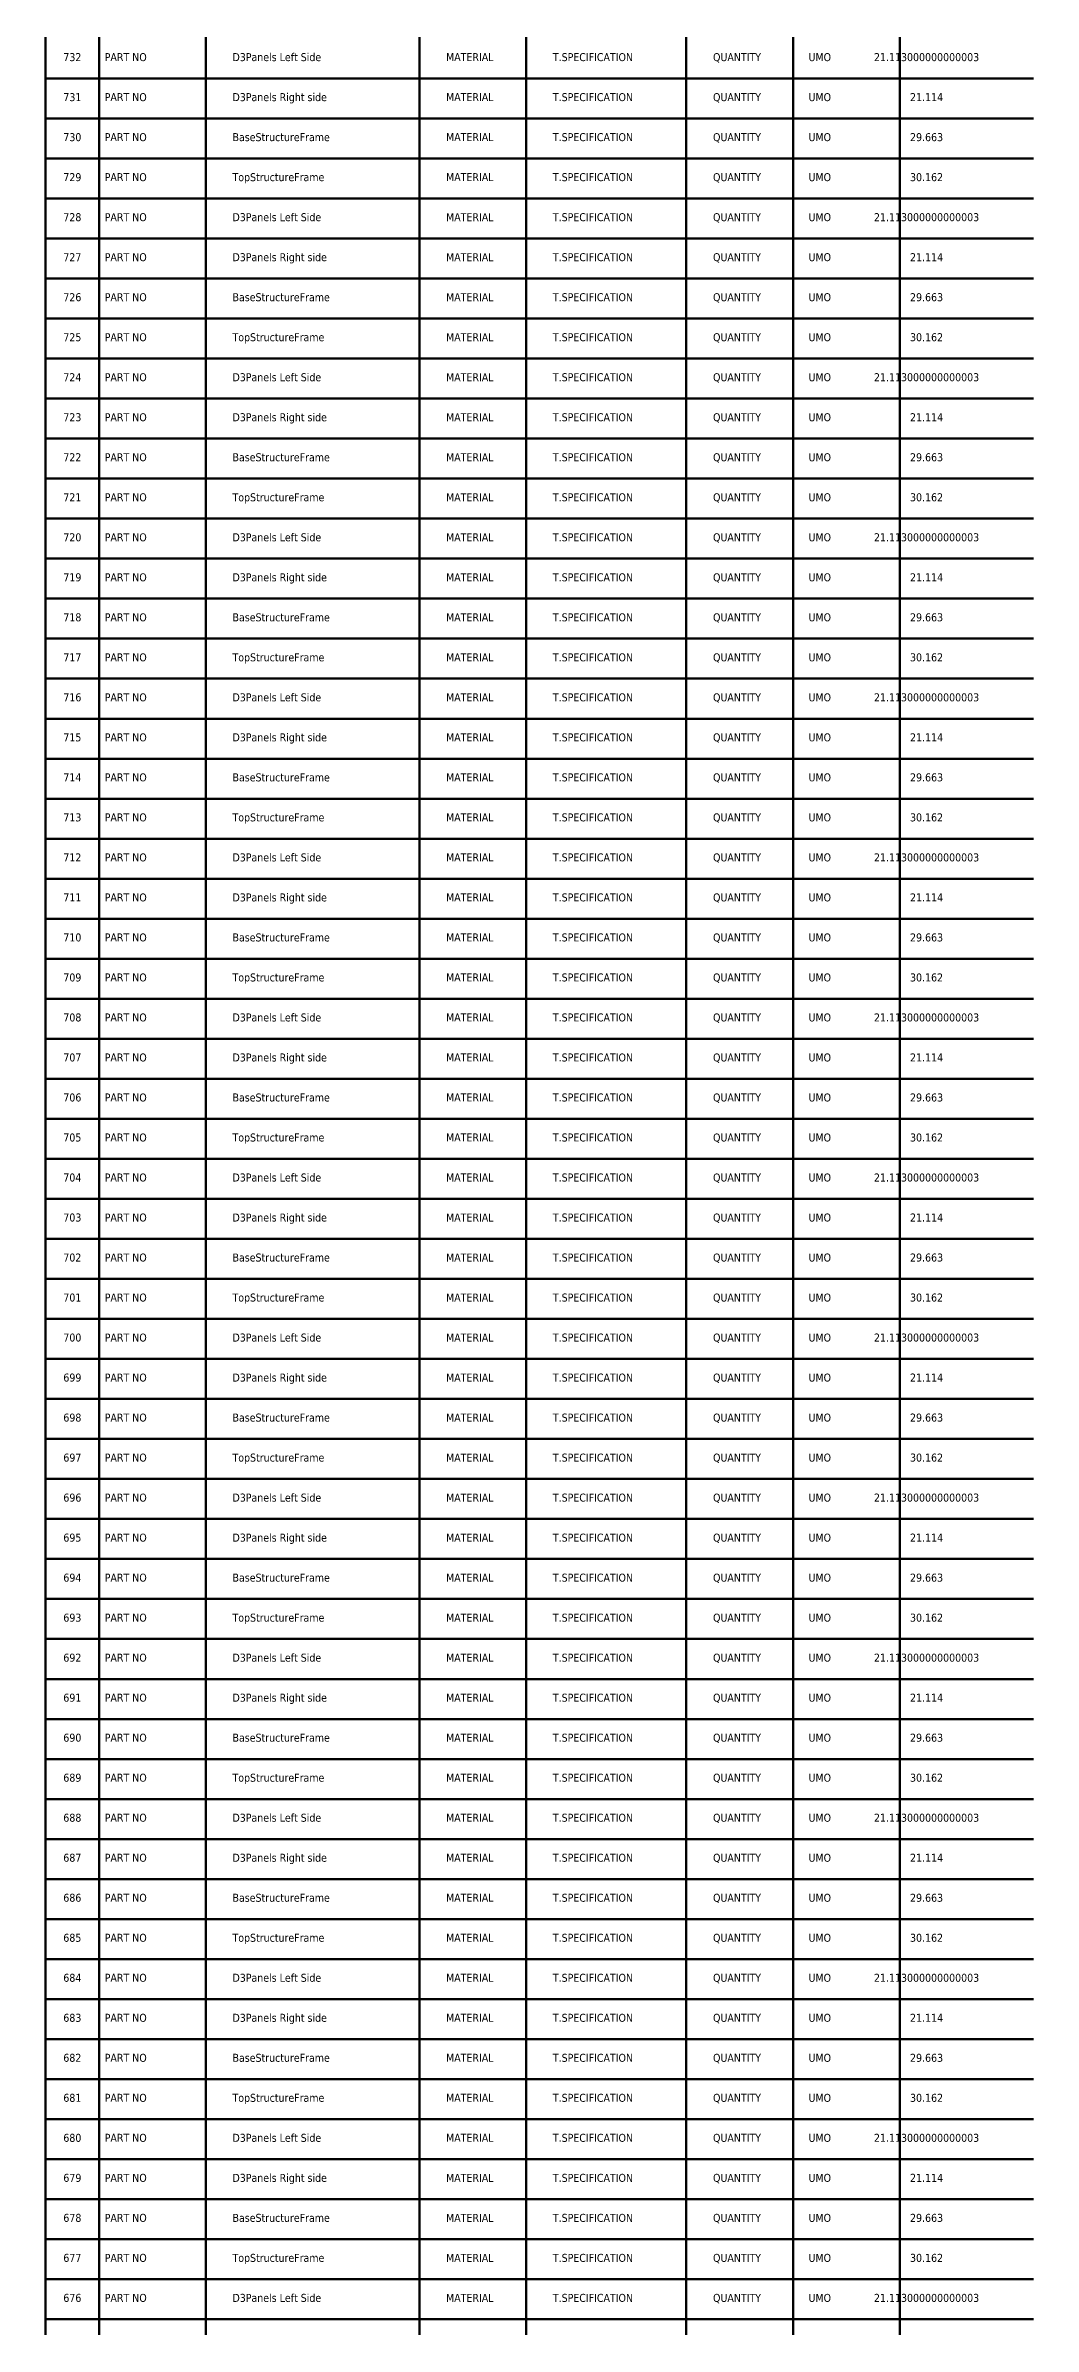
# Model space of a CAD drawing. Header units: metres. Extents: x 849 to 1219, y 30 to 13720.
# Drawn here: x 849 to 1219, y 10297 to 11152 of the extents above; entities that cross this region are included whole.
import ezdxf
from ezdxf.enums import TextEntityAlignment as Align

# ---------------------------------------------------------------- set-up
doc = ezdxf.new("R2010")
doc.units = ezdxf.units.M
doc.layers.add('Default', color=7, linetype='Continuous', lineweight=50, true_color=0x000000)
doc.styles.add('Default', font='tahoma.ttf')

msp = doc.modelspace()

# ---------------------------------------------------------------- linework, layer by layer
at = {"layer": 'Default'}
for p, q in [((849, 160), (849, 13720)), ((869, 13720), (869, 160)), ((909, 13720), (909, 160)), ((989, 13720), (989, 160)), ((1029, 13720), (1029, 160)), ((1089, 13720), (1089, 160)), ((1129, 13720), (1129, 160)), ((1169, 13720), (1169, 160)), ((849, 11140), (1219, 11140)), ((849, 11125), (1219, 11125)), ((849, 11110), (1219, 11110)), ((849, 11095), (1219, 11095)), ((849, 11080), (1219, 11080)), ((849, 11065), (1219, 11065)), ((849, 11050), (1219, 11050)), ((849, 11035), (1219, 11035)), ((849, 11020), (1219, 11020)), ((849, 11005), (1219, 11005)), ((849, 10990), (1219, 10990)), ((849, 10975), (1219, 10975)), ((849, 10960), (1219, 10960)), ((849, 10945), (1219, 10945)), ((849, 10930), (1219, 10930)), ((849, 10915), (1219, 10915)), ((849, 10900), (1219, 10900)), ((849, 10885), (1219, 10885)), ((849, 10870), (1219, 10870)), ((849, 10855), (1219, 10855)), ((849, 10840), (1219, 10840)), ((849, 10825), (1219, 10825)), ((849, 10810), (1219, 10810)), ((849, 10795), (1219, 10795)), ((849, 10780), (1219, 10780)), ((849, 10765), (1219, 10765)), ((849, 10750), (1219, 10750)), ((849, 10735), (1219, 10735)), ((849, 10720), (1219, 10720)), ((849, 10705), (1219, 10705)), ((849, 10690), (1219, 10690)), ((849, 10675), (1219, 10675)), ((849, 10660), (1219, 10660)), ((849, 10645), (1219, 10645)), ((849, 10630), (1219, 10630)), ((849, 10615), (1219, 10615)), ((849, 10600), (1219, 10600)), ((849, 10585), (1219, 10585)), ((849, 10570), (1219, 10570)), ((849, 10555), (1219, 10555)), ((849, 10540), (1219, 10540)), ((849, 10525), (1219, 10525)), ((849, 10510), (1219, 10510)), ((849, 10495), (1219, 10495)), ((849, 10480), (1219, 10480)), ((849, 10465), (1219, 10465)), ((849, 10450), (1219, 10450)), ((849, 10435), (1219, 10435)), ((849, 10420), (1219, 10420)), ((849, 10405), (1219, 10405)), ((849, 10390), (1219, 10390)), ((849, 10375), (1219, 10375)), ((849, 10360), (1219, 10360)), ((849, 10345), (1219, 10345)), ((849, 10330), (1219, 10330)), ((849, 10315), (1219, 10315)), ((849, 10300), (1219, 10300))]:
    msp.add_line(p, q, dxfattribs=at)

# ---------------------------------------------------------------- texts
at = {"layer": 'Default', "style": 'Default'}
for s, p in [('732', (859, 11148)), ('PART NO', (879, 11148)), ('UMO', (1139, 11148)), ('21.113000000000003', (1179, 11148)), ('731', (859, 11133)), ('PART NO', (879, 11133)), ('UMO', (1139, 11133)), ('21.114', (1179, 11133)), ('730', (859, 11118)), ('PART NO', (879, 11118)), ('UMO', (1139, 11118)), ('29.663', (1179, 11118)), ('729', (859, 11103)), ('PART NO', (879, 11103)), ('UMO', (1139, 11103)), ('30.162', (1179, 11103)), ('728', (859, 11088)), ('PART NO', (879, 11088)), ('UMO', (1139, 11088)), ('21.113000000000003', (1179, 11088)), ('727', (859, 11073)), ('PART NO', (879, 11073)), ('UMO', (1139, 11073)), ('21.114', (1179, 11073)), ('726', (859, 11058)), ('PART NO', (879, 11058)), ('UMO', (1139, 11058)), ('29.663', (1179, 11058)), ('725', (859, 11043)), ('PART NO', (879, 11043)), ('UMO', (1139, 11043)), ('30.162', (1179, 11043)), ('724', (859, 11028)), ('PART NO', (879, 11028)), ('UMO', (1139, 11028)), ('21.113000000000003', (1179, 11028)), ('723', (859, 11013)), ('PART NO', (879, 11013)), ('UMO', (1139, 11013)), ('21.114', (1179, 11013)), ('722', (859, 10998)), ('PART NO', (879, 10998)), ('UMO', (1139, 10998)), ('29.663', (1179, 10998)), ('721', (859, 10983)), ('PART NO', (879, 10983)), ('UMO', (1139, 10983)), ('30.162', (1179, 10983)), ('720', (859, 10968)), ('PART NO', (879, 10968)), ('UMO', (1139, 10968)), ('21.113000000000003', (1179, 10968)), ('719', (859, 10953)), ('PART NO', (879, 10953)), ('UMO', (1139, 10953)), ('21.114', (1179, 10953)), ('718', (859, 10938)), ('PART NO', (879, 10938)), ('UMO', (1139, 10938)), ('29.663', (1179, 10938)), ('717', (859, 10923)), ('PART NO', (879, 10923)), ('UMO', (1139, 10923)), ('30.162', (1179, 10923)), ('716', (859, 10908)), ('PART NO', (879, 10908)), ('UMO', (1139, 10908)), ('21.113000000000003', (1179, 10908)), ('715', (859, 10893)), ('PART NO', (879, 10893)), ('UMO', (1139, 10893)), ('21.114', (1179, 10893)), ('714', (859, 10878)), ('PART NO', (879, 10878)), ('UMO', (1139, 10878)), ('29.663', (1179, 10878)), ('713', (859, 10863)), ('PART NO', (879, 10863)), ('UMO', (1139, 10863)), ('30.162', (1179, 10863)), ('712', (859, 10848)), ('PART NO', (879, 10848)), ('UMO', (1139, 10848)), ('21.113000000000003', (1179, 10848)), ('711', (859, 10833)), ('PART NO', (879, 10833)), ('UMO', (1139, 10833)), ('21.114', (1179, 10833)), ('710', (859, 10818)), ('PART NO', (879, 10818)), ('UMO', (1139, 10818)), ('29.663', (1179, 10818)), ('709', (859, 10803)), ('PART NO', (879, 10803)), ('UMO', (1139, 10803)), ('30.162', (1179, 10803)), ('708', (859, 10788)), ('PART NO', (879, 10788)), ('UMO', (1139, 10788)), ('21.113000000000003', (1179, 10788)), ('707', (859, 10773)), ('PART NO', (879, 10773)), ('UMO', (1139, 10773)), ('21.114', (1179, 10773)), ('706', (859, 10758)), ('PART NO', (879, 10758)), ('UMO', (1139, 10758)), ('29.663', (1179, 10758)), ('705', (859, 10743)), ('PART NO', (879, 10743)), ('UMO', (1139, 10743)), ('30.162', (1179, 10743)), ('704', (859, 10728)), ('PART NO', (879, 10728)), ('UMO', (1139, 10728)), ('21.113000000000003', (1179, 10728)), ('703', (859, 10713)), ('PART NO', (879, 10713)), ('UMO', (1139, 10713)), ('21.114', (1179, 10713)), ('702', (859, 10698)), ('PART NO', (879, 10698)), ('UMO', (1139, 10698)), ('29.663', (1179, 10698)), ('701', (859, 10683)), ('PART NO', (879, 10683)), ('UMO', (1139, 10683)), ('30.162', (1179, 10683)), ('700', (859, 10668)), ('PART NO', (879, 10668)), ('UMO', (1139, 10668)), ('21.113000000000003', (1179, 10668)), ('699', (859, 10653)), ('PART NO', (879, 10653)), ('UMO', (1139, 10653)), ('21.114', (1179, 10653)), ('698', (859, 10638)), ('PART NO', (879, 10638)), ('UMO', (1139, 10638)), ('29.663', (1179, 10638)), ('697', (859, 10623)), ('PART NO', (879, 10623)), ('UMO', (1139, 10623)), ('30.162', (1179, 10623)), ('696', (859, 10608)), ('PART NO', (879, 10608)), ('UMO', (1139, 10608)), ('21.113000000000003', (1179, 10608)), ('695', (859, 10593)), ('PART NO', (879, 10593)), ('UMO', (1139, 10593)), ('21.114', (1179, 10593)), ('694', (859, 10578)), ('PART NO', (879, 10578)), ('UMO', (1139, 10578)), ('29.663', (1179, 10578)), ('693', (859, 10563)), ('PART NO', (879, 10563)), ('UMO', (1139, 10563)), ('30.162', (1179, 10563)), ('692', (859, 10548)), ('PART NO', (879, 10548)), ('UMO', (1139, 10548)), ('21.113000000000003', (1179, 10548)), ('691', (859, 10533)), ('PART NO', (879, 10533)), ('UMO', (1139, 10533)), ('21.114', (1179, 10533)), ('690', (859, 10518)), ('PART NO', (879, 10518)), ('UMO', (1139, 10518)), ('29.663', (1179, 10518)), ('689', (859, 10503)), ('PART NO', (879, 10503)), ('UMO', (1139, 10503)), ('30.162', (1179, 10503)), ('688', (859, 10488)), ('PART NO', (879, 10488)), ('UMO', (1139, 10488)), ('21.113000000000003', (1179, 10488)), ('687', (859, 10473)), ('PART NO', (879, 10473)), ('UMO', (1139, 10473)), ('21.114', (1179, 10473)), ('686', (859, 10458)), ('PART NO', (879, 10458)), ('UMO', (1139, 10458)), ('29.663', (1179, 10458)), ('685', (859, 10443)), ('PART NO', (879, 10443)), ('UMO', (1139, 10443)), ('30.162', (1179, 10443)), ('684', (859, 10428)), ('PART NO', (879, 10428)), ('UMO', (1139, 10428)), ('21.113000000000003', (1179, 10428)), ('683', (859, 10413)), ('PART NO', (879, 10413)), ('UMO', (1139, 10413)), ('21.114', (1179, 10413)), ('682', (859, 10398)), ('PART NO', (879, 10398)), ('UMO', (1139, 10398)), ('29.663', (1179, 10398)), ('681', (859, 10383)), ('PART NO', (879, 10383)), ('UMO', (1139, 10383)), ('30.162', (1179, 10383)), ('680', (859, 10368)), ('PART NO', (879, 10368)), ('UMO', (1139, 10368)), ('21.113000000000003', (1179, 10368)), ('679', (859, 10353)), ('PART NO', (879, 10353)), ('UMO', (1139, 10353)), ('21.114', (1179, 10353)), ('678', (859, 10338)), ('PART NO', (879, 10338)), ('UMO', (1139, 10338)), ('29.663', (1179, 10338)), ('677', (859, 10323)), ('PART NO', (879, 10323)), ('UMO', (1139, 10323)), ('30.162', (1179, 10323)), ('676', (859, 10308)), ('PART NO', (879, 10308)), ('UMO', (1139, 10308)), ('21.113000000000003', (1179, 10308))]:
    msp.add_text(s, height=3, dxfattribs=at).set_placement(p, align=Align.MIDDLE_CENTER)
for s, p in [('D3Panels Left Side', (919, 11148)), ('MATERIAL', (999, 11148)), ('T.SPECIFICATION', (1039, 11148)), ('QUANTITY', (1099, 11148)), ('D3Panels Right side', (919, 11133)), ('MATERIAL', (999, 11133)), ('T.SPECIFICATION', (1039, 11133)), ('QUANTITY', (1099, 11133)), ('BaseStructureFrame', (919, 11118)), ('MATERIAL', (999, 11118)), ('T.SPECIFICATION', (1039, 11118)), ('QUANTITY', (1099, 11118)), ('TopStructureFrame', (919, 11103)), ('MATERIAL', (999, 11103)), ('T.SPECIFICATION', (1039, 11103)), ('QUANTITY', (1099, 11103)), ('D3Panels Left Side', (919, 11088)), ('MATERIAL', (999, 11088)), ('T.SPECIFICATION', (1039, 11088)), ('QUANTITY', (1099, 11088)), ('D3Panels Right side', (919, 11073)), ('MATERIAL', (999, 11073)), ('T.SPECIFICATION', (1039, 11073)), ('QUANTITY', (1099, 11073)), ('BaseStructureFrame', (919, 11058)), ('MATERIAL', (999, 11058)), ('T.SPECIFICATION', (1039, 11058)), ('QUANTITY', (1099, 11058)), ('TopStructureFrame', (919, 11043)), ('MATERIAL', (999, 11043)), ('T.SPECIFICATION', (1039, 11043)), ('QUANTITY', (1099, 11043)), ('D3Panels Left Side', (919, 11028)), ('MATERIAL', (999, 11028)), ('T.SPECIFICATION', (1039, 11028)), ('QUANTITY', (1099, 11028)), ('D3Panels Right side', (919, 11013)), ('MATERIAL', (999, 11013)), ('T.SPECIFICATION', (1039, 11013)), ('QUANTITY', (1099, 11013)), ('BaseStructureFrame', (919, 10998)), ('MATERIAL', (999, 10998)), ('T.SPECIFICATION', (1039, 10998)), ('QUANTITY', (1099, 10998)), ('TopStructureFrame', (919, 10983)), ('MATERIAL', (999, 10983)), ('T.SPECIFICATION', (1039, 10983)), ('QUANTITY', (1099, 10983)), ('D3Panels Left Side', (919, 10968)), ('MATERIAL', (999, 10968)), ('T.SPECIFICATION', (1039, 10968)), ('QUANTITY', (1099, 10968)), ('D3Panels Right side', (919, 10953)), ('MATERIAL', (999, 10953)), ('T.SPECIFICATION', (1039, 10953)), ('QUANTITY', (1099, 10953)), ('BaseStructureFrame', (919, 10938)), ('MATERIAL', (999, 10938)), ('T.SPECIFICATION', (1039, 10938)), ('QUANTITY', (1099, 10938)), ('TopStructureFrame', (919, 10923)), ('MATERIAL', (999, 10923)), ('T.SPECIFICATION', (1039, 10923)), ('QUANTITY', (1099, 10923)), ('D3Panels Left Side', (919, 10908)), ('MATERIAL', (999, 10908)), ('T.SPECIFICATION', (1039, 10908)), ('QUANTITY', (1099, 10908)), ('D3Panels Right side', (919, 10893)), ('MATERIAL', (999, 10893)), ('T.SPECIFICATION', (1039, 10893)), ('QUANTITY', (1099, 10893)), ('BaseStructureFrame', (919, 10878)), ('MATERIAL', (999, 10878)), ('T.SPECIFICATION', (1039, 10878)), ('QUANTITY', (1099, 10878)), ('TopStructureFrame', (919, 10863)), ('MATERIAL', (999, 10863)), ('T.SPECIFICATION', (1039, 10863)), ('QUANTITY', (1099, 10863)), ('D3Panels Left Side', (919, 10848)), ('MATERIAL', (999, 10848)), ('T.SPECIFICATION', (1039, 10848)), ('QUANTITY', (1099, 10848)), ('D3Panels Right side', (919, 10833)), ('MATERIAL', (999, 10833)), ('T.SPECIFICATION', (1039, 10833)), ('QUANTITY', (1099, 10833)), ('BaseStructureFrame', (919, 10818)), ('MATERIAL', (999, 10818)), ('T.SPECIFICATION', (1039, 10818)), ('QUANTITY', (1099, 10818)), ('TopStructureFrame', (919, 10803)), ('MATERIAL', (999, 10803)), ('T.SPECIFICATION', (1039, 10803)), ('QUANTITY', (1099, 10803)), ('D3Panels Left Side', (919, 10788)), ('MATERIAL', (999, 10788)), ('T.SPECIFICATION', (1039, 10788)), ('QUANTITY', (1099, 10788)), ('D3Panels Right side', (919, 10773)), ('MATERIAL', (999, 10773)), ('T.SPECIFICATION', (1039, 10773)), ('QUANTITY', (1099, 10773)), ('BaseStructureFrame', (919, 10758)), ('MATERIAL', (999, 10758)), ('T.SPECIFICATION', (1039, 10758)), ('QUANTITY', (1099, 10758)), ('TopStructureFrame', (919, 10743)), ('MATERIAL', (999, 10743)), ('T.SPECIFICATION', (1039, 10743)), ('QUANTITY', (1099, 10743)), ('D3Panels Left Side', (919, 10728)), ('MATERIAL', (999, 10728)), ('T.SPECIFICATION', (1039, 10728)), ('QUANTITY', (1099, 10728)), ('D3Panels Right side', (919, 10713)), ('MATERIAL', (999, 10713)), ('T.SPECIFICATION', (1039, 10713)), ('QUANTITY', (1099, 10713)), ('BaseStructureFrame', (919, 10698)), ('MATERIAL', (999, 10698)), ('T.SPECIFICATION', (1039, 10698)), ('QUANTITY', (1099, 10698)), ('TopStructureFrame', (919, 10683)), ('MATERIAL', (999, 10683)), ('T.SPECIFICATION', (1039, 10683)), ('QUANTITY', (1099, 10683)), ('D3Panels Left Side', (919, 10668)), ('MATERIAL', (999, 10668)), ('T.SPECIFICATION', (1039, 10668)), ('QUANTITY', (1099, 10668)), ('D3Panels Right side', (919, 10653)), ('MATERIAL', (999, 10653)), ('T.SPECIFICATION', (1039, 10653)), ('QUANTITY', (1099, 10653)), ('BaseStructureFrame', (919, 10638)), ('MATERIAL', (999, 10638)), ('T.SPECIFICATION', (1039, 10638)), ('QUANTITY', (1099, 10638)), ('TopStructureFrame', (919, 10623)), ('MATERIAL', (999, 10623)), ('T.SPECIFICATION', (1039, 10623)), ('QUANTITY', (1099, 10623)), ('D3Panels Left Side', (919, 10608)), ('MATERIAL', (999, 10608)), ('T.SPECIFICATION', (1039, 10608)), ('QUANTITY', (1099, 10608)), ('D3Panels Right side', (919, 10593)), ('MATERIAL', (999, 10593)), ('T.SPECIFICATION', (1039, 10593)), ('QUANTITY', (1099, 10593)), ('BaseStructureFrame', (919, 10578)), ('MATERIAL', (999, 10578)), ('T.SPECIFICATION', (1039, 10578)), ('QUANTITY', (1099, 10578)), ('TopStructureFrame', (919, 10563)), ('MATERIAL', (999, 10563)), ('T.SPECIFICATION', (1039, 10563)), ('QUANTITY', (1099, 10563)), ('D3Panels Left Side', (919, 10548)), ('MATERIAL', (999, 10548)), ('T.SPECIFICATION', (1039, 10548)), ('QUANTITY', (1099, 10548)), ('D3Panels Right side', (919, 10533)), ('MATERIAL', (999, 10533)), ('T.SPECIFICATION', (1039, 10533)), ('QUANTITY', (1099, 10533)), ('BaseStructureFrame', (919, 10518)), ('MATERIAL', (999, 10518)), ('T.SPECIFICATION', (1039, 10518)), ('QUANTITY', (1099, 10518)), ('TopStructureFrame', (919, 10503)), ('MATERIAL', (999, 10503)), ('T.SPECIFICATION', (1039, 10503)), ('QUANTITY', (1099, 10503)), ('D3Panels Left Side', (919, 10488)), ('MATERIAL', (999, 10488)), ('T.SPECIFICATION', (1039, 10488)), ('QUANTITY', (1099, 10488)), ('D3Panels Right side', (919, 10473)), ('MATERIAL', (999, 10473)), ('T.SPECIFICATION', (1039, 10473)), ('QUANTITY', (1099, 10473)), ('BaseStructureFrame', (919, 10458)), ('MATERIAL', (999, 10458)), ('T.SPECIFICATION', (1039, 10458)), ('QUANTITY', (1099, 10458)), ('TopStructureFrame', (919, 10443)), ('MATERIAL', (999, 10443)), ('T.SPECIFICATION', (1039, 10443)), ('QUANTITY', (1099, 10443)), ('D3Panels Left Side', (919, 10428)), ('MATERIAL', (999, 10428)), ('T.SPECIFICATION', (1039, 10428)), ('QUANTITY', (1099, 10428)), ('D3Panels Right side', (919, 10413)), ('MATERIAL', (999, 10413)), ('T.SPECIFICATION', (1039, 10413)), ('QUANTITY', (1099, 10413)), ('BaseStructureFrame', (919, 10398)), ('MATERIAL', (999, 10398)), ('T.SPECIFICATION', (1039, 10398)), ('QUANTITY', (1099, 10398)), ('TopStructureFrame', (919, 10383)), ('MATERIAL', (999, 10383)), ('T.SPECIFICATION', (1039, 10383)), ('QUANTITY', (1099, 10383)), ('D3Panels Left Side', (919, 10368)), ('MATERIAL', (999, 10368)), ('T.SPECIFICATION', (1039, 10368)), ('QUANTITY', (1099, 10368)), ('D3Panels Right side', (919, 10353)), ('MATERIAL', (999, 10353)), ('T.SPECIFICATION', (1039, 10353)), ('QUANTITY', (1099, 10353)), ('BaseStructureFrame', (919, 10338)), ('MATERIAL', (999, 10338)), ('T.SPECIFICATION', (1039, 10338)), ('QUANTITY', (1099, 10338)), ('TopStructureFrame', (919, 10323)), ('MATERIAL', (999, 10323)), ('T.SPECIFICATION', (1039, 10323)), ('QUANTITY', (1099, 10323)), ('D3Panels Left Side', (919, 10308)), ('MATERIAL', (999, 10308)), ('T.SPECIFICATION', (1039, 10308)), ('QUANTITY', (1099, 10308))]:
    msp.add_text(s, height=3, dxfattribs=at).set_placement(p, align=Align.MIDDLE_LEFT)

doc.saveas('drawing.dxf')
